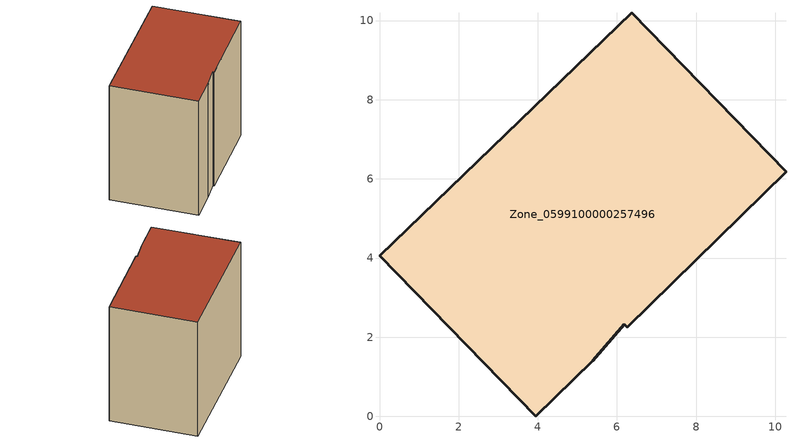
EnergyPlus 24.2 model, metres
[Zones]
Zone_0599100000257496
 floor ground (C_G): 6.37,10.2 10.27,6.18 6.26,2.25 6.19,2.33 5.38,1.4 3.95,0 0,4.06 z0
 wall outside (C_F): 10.27,6.18 6.37,10.2 0,4.06 3.95,0 5.38,1.4 6.19,2.33 6.26,2.25 10.27,6.18 z0:8.39
 roof outside (C_R): 5.38,1.4 6.19,2.33 6.26,2.25 10.27,6.18 6.37,10.2 0,4.06 3.95,0 z8.39
[BUILDING]
Pand.0599100000257496: North Axis=0; Terrain=City; Loads Convergence Tolerance Value=0.04; Temperature Convergence Tolerance Value=0.4; Solar Distribution=FullExterior; Maximum Number of Warmup Days=25; Minimum Number of Warmup Days=1
[Site:Location]
Rotterdam.The.Hague.AP_ZH_NLD Design_Conditions: Latitude=51.96; Longitude=4.45; Time Zone=1; Elevation=-4.5
[SITE:GROUNDTEMPERATURE:BUILDINGSURFACE]
18, 18, 18, 18, 18, 18, 18, 18, 18, 18, 18, 18
[MATERIAL] Thermal Absorptance=0.9; Solar Absorptance=0.7; Visible Absorptance=0.7
Name | Roughness | Thickness | Conductivity | Density | Specific Heat
G.TC.1975-1991 | MediumSmooth | 0.15 | 0.288461 | 540 | 1210
F.TC.1975-1991 | Rough | 0.3 | 0.230769 | 1920 | 840
R.TC.1975-1991 | MediumRough | 0.2 | 0.153846 | 1500 | 1000
[CONSTRUCTION]
C_G: G.TC.1975-1991
C_F: F.TC.1975-1991
C_R: R.TC.1975-1991
[ZONE]
Zone_0599100000257496: Type=1; Multiplier=1; Ceiling Height=Autocalculate; Volume=Autocalculate; Floor Area=autocalculate; Part of Total Floor Area=Yes
[ZONEINFILTRATION:DESIGNFLOWRATE]
Infil_Zone_0599100000257496: Zone or ZoneList or Space or SpaceList=Zone_0599100000257496; Schedule=AlwaysOn; Design Flow Rate Calculation Method=Flow/Area; Flow Rate per Floor Area=0.003; Constant Term Coefficient=1; Temperature Term Coefficient=0; Velocity Term Coefficient=0; Velocity Squared Term Coefficient=0
[HVACTEMPLATE:ZONE:IDEALLOADSAIRSYSTEM]
Zone_0599100000257496: Maximum Heating Supply Air Temperature=50; Minimum Cooling Supply Air Temperature=13; Maximum Heating Supply Air Humidity Ratio=0.0156; Minimum Cooling Supply Air Humidity Ratio=0.0077; Heating Limit=NoLimit; Cooling Limit=NoLimit; Dehumidification Control Type=ConstantSensibleHeatRatio; Cooling Sensible Heat Ratio=0.7; Dehumidification Setpoint=60; Humidification Control Type=None; Humidification Setpoint=30; Outdoor Air Method=None; Outdoor Air Flow Rate per Person=0.00944; Outdoor Air Flow Rate per Zone Floor Area=0; Outdoor Air Flow Rate per Zone=0; Demand Controlled Ventilation Type=None; Outdoor Air Economizer Type=NoEconomizer; Heat Recovery Type=None; Sensible Heat Recovery Effectiveness=0.7; Latent Heat Recovery Effectiveness=0.65
[ZONECONTROL:THERMOSTAT]
ThermostatControl_Zone_0599100000257496: Zone or ZoneList=Zone_0599100000257496; Control Type Schedule=DualSetpointControlType; Control 1=Thermostat_Zone_0599100000257496; Temperature Difference Between Cutout And Setpoint=0
[THERMOSTATSETPOINT:DUALSETPOINT]
Thermostat_Zone_0599100000257496: Heating Setpoint Temperature Schedule=HeatingSetpoint_Zone_0599100000257496; Cooling Setpoint Temperature Schedule=CoolingSetpoint_Zone_0599100000257496
[SCHEDULE:COMPACT]
HeatingSetpoint_Zone_0599100000257496: Through: 12/31, For: AllDays, Until: 24:00, 21
CoolingSetpoint_Zone_0599100000257496: Through: 12/31, For: AllDays, Until: 24:00, 24
DualSetpointControlType: Through: 12/31, For: AllDays, Until: 24:00, 4
AlwaysOn: Through: 12/31, For: AllDays, Until: 24:00, 1
